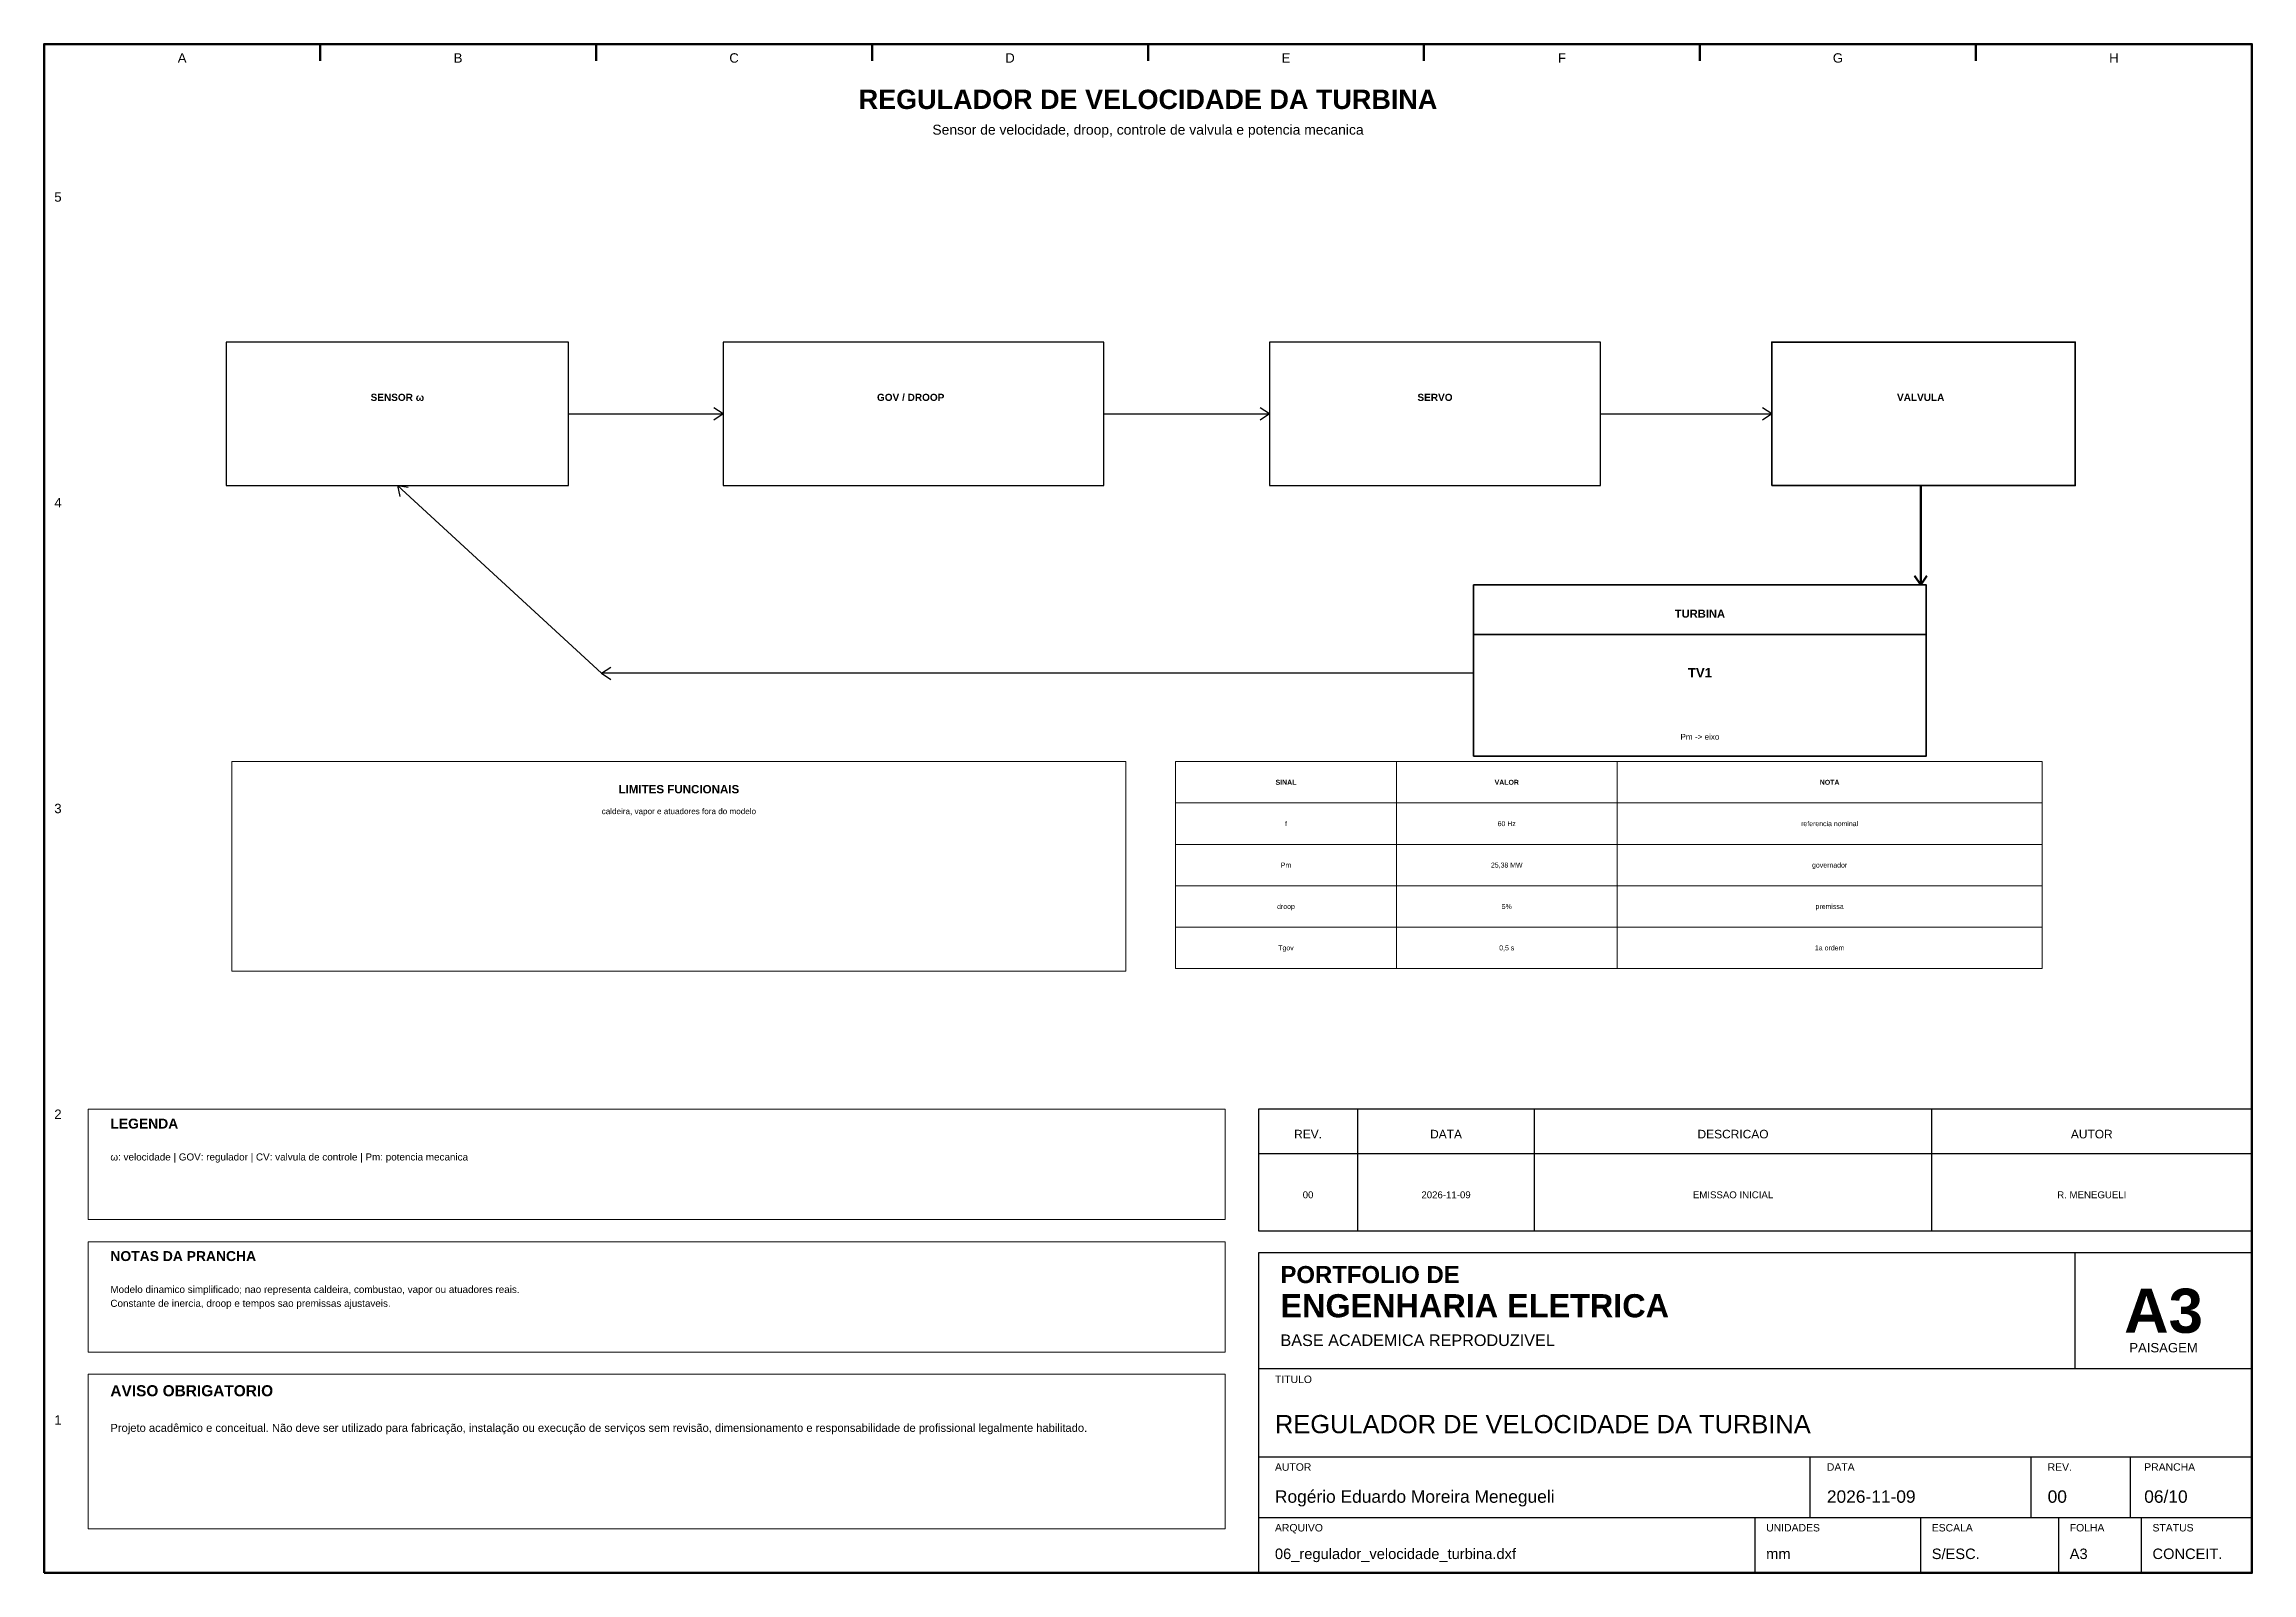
# Model space of a CAD drawing. Header units: millimetres. Extents: x 10 to 410, y 10 to 287.
import ezdxf
from ezdxf.enums import TextEntityAlignment as Align

# ---------------------------------------------------------------- set-up
doc = ezdxf.new("R2010")
doc.units = ezdxf.units.MM
for name, color, linetype, lineweight in [('00_MOLDURA', 7, 'CONTINUOUS', 50), ('01_CARIMBO', 7, 'CONTINUOUS', 25), ('02_TEXTO', 7, 'CONTINUOUS', 18), ('04_EQUIPAMENTOS', 250, 'CONTINUOUS', 35), ('05_POTENCIA', 1, 'CONTINUOUS', 50), ('06_COMANDO', 94, 'CONTINUOUS', 25), ('07_INSTRUMENTACAO', 202, 'CONTINUOUS', 25), ('11_ARQUITETURA', 8, 'CONTINUOUS', 18), ('12_LEGENDA', 7, 'CONTINUOUS', 18), ('13_NOTAS', 7, 'CONTINUOUS', 18)]:
    doc.layers.add(name, color=color, linetype=linetype, lineweight=lineweight)
doc.styles.add('PORTFOLIO_TEXTO', font='arial.ttf')
doc.styles.add('PORTFOLIO_TITULO', font='arialbd.ttf', dxfattribs={"width": 0.92})

# ---------------------------------------------------------------- blocks, each defined once
blk = doc.blocks.new('CARIMBO_A3')
at = {"layer": '01_CARIMBO'}
for p, q in [((148, 37), (148, 58)), ((0, 37), (180, 37)), ((0, 21), (180, 21)), ((100, 10), (100, 21)), ((140, 10), (140, 21)), ((158, 10), (158, 21)), ((0, 10), (180, 10)), ((90, 0), (90, 10)), ((120, 0), (120, 10)), ((145, 0), (145, 10)), ((160, 0), (160, 10))]:
    blk.add_line(p, q, dxfattribs=at)
blk.add_lwpolyline([(0, 0), (180, 0), (180, 58), (0, 58)], close=True, dxfattribs=at)
at = {"layer": '01_CARIMBO', "style": 'PORTFOLIO_TEXTO'}
for s, p in [('TITULO', (3, 34.4)), ('AUTOR', (3, 18.5)), ('DATA', (103, 18.5)), ('REV.', (143, 18.5)), ('PRANCHA', (160.5, 18.5)), ('ARQUIVO', (3, 7.5)), ('UNIDADES', (92, 7.5)), ('ESCALA', (122, 7.5)), ('FOLHA', (147, 7.5)), ('STATUS', (162, 7.5))]:
    blk.add_text(s, height=1.35, dxfattribs=at).set_placement(p)
at = {"layer": '02_TEXTO'}
for s, height, style, p in [('PORTFOLIO DE', 3.1, 'PORTFOLIO_TITULO', (4, 52.5)), ('ENGENHARIA ELETRICA', 4.2, 'PORTFOLIO_TITULO', (4, 46.3)), ('BASE ACADEMICA REPRODUZIVEL', 2.1, 'PORTFOLIO_TEXTO', (4, 41.1))]:
    blk.add_text(s, height=height, dxfattribs=dict(at, style=style)).set_placement(p)
for s, height, style, p in [('A3', 8, 'PORTFOLIO_TITULO', (164, 47.5)), ('PAISAGEM', 1.7, 'PORTFOLIO_TEXTO', (164, 40.8))]:
    blk.add_text(s, height=height, dxfattribs=dict(at, style=style)).set_placement(p, align=Align.MIDDLE_CENTER)
at = {"layer": '02_TEXTO', "style": 'PORTFOLIO_TEXTO'}
for tag, p, height in [('TITULO', (3, 25.3), 3.3), ('AUTOR', (3, 12.7), 2.25), ('DATA', (103, 12.7), 2.25), ('REVISAO', (143, 12.7), 2.25), ('PRANCHA', (160.5, 12.7), 2.25), ('ARQUIVO', (3, 2.5), 1.9), ('UNIDADES', (92, 2.5), 1.9), ('ESCALA', (122, 2.5), 1.9), ('FOLHA', (147, 2.5), 1.9), ('STATUS', (162, 2.5), 1.9)]:
    blk.add_attdef(tag, p, '', height=height, dxfattribs=at)

msp = doc.modelspace()

# ---------------------------------------------------------------- linework, layer by layer
at = {"layer": '00_MOLDURA'}
for p, q in [((60, 287), (60, 284)), ((110, 287), (110, 284)), ((160, 287), (160, 284)), ((210, 287), (210, 284)), ((260, 287), (260, 284)), ((310, 287), (310, 284)), ((360, 287), (360, 284))]:
    msp.add_line(p, q, dxfattribs=at)
msp.add_lwpolyline([(10, 10), (410, 10), (410, 287), (10, 287)], close=True, dxfattribs=at)
at = {"layer": '01_CARIMBO'}
for p, q in [((248, 72), (248, 94)), ((280, 72), (280, 94)), ((352, 72), (352, 94)), ((230, 86), (410, 86))]:
    msp.add_line(p, q, dxfattribs=at)
msp.add_lwpolyline([(230, 72), (410, 72), (410, 94), (230, 94)], close=True, dxfattribs=at)
at = {"layer": '04_EQUIPAMENTOS'}
msp.add_line((269, 180), (351, 180), dxfattribs=at)
for points in [[(323, 207), (378, 207), (378, 233), (323, 233)], [(269, 158), (351, 158), (351, 189), (269, 189)]]:
    msp.add_lwpolyline(points, close=True, dxfattribs=at)
at = {"layer": '05_POTENCIA'}
for p, q in [((350, 207), (350, 189)), ((350, 189), (348.88, 190.66)), ((350, 189), (351.12, 190.66))]:
    msp.add_line(p, q, dxfattribs=at)
at = {"layer": '06_COMANDO'}
for p, q in [((202, 220), (232, 220)), ((232, 220), (230.34, 221.12)), ((232, 220), (230.34, 218.88)), ((292, 220), (323, 220)), ((323, 220), (321.34, 221.12)), ((323, 220), (321.34, 218.88))]:
    msp.add_line(p, q, dxfattribs=at)
for points in [[(133, 207), (202, 207), (202, 233), (133, 233)], [(232, 207), (292, 207), (292, 233), (232, 233)]]:
    msp.add_lwpolyline(points, close=True, dxfattribs=at)
at = {"layer": '07_INSTRUMENTACAO'}
for p, q in [((105, 220), (133, 220)), ((133, 220), (131.34, 221.12)), ((133, 220), (131.34, 218.88)), ((111, 173), (74, 207)), ((74, 207), (74.47, 205.06)), ((74, 207), (75.98, 206.7)), ((111, 173), (112.66, 174.12)), ((269, 173), (111, 173)), ((111, 173), (112.66, 171.88))]:
    msp.add_line(p, q, dxfattribs=at)
msp.add_lwpolyline([(43, 207), (105, 207), (105, 233), (43, 233)], close=True, dxfattribs=at)
at = {"layer": '11_ARQUITETURA'}
msp.add_lwpolyline([(44, 119), (206, 119), (206, 157), (44, 157)], close=True, dxfattribs=at)
at = {"layer": '12_LEGENDA'}
for p, q in [((255, 157), (255, 119.5)), ((295, 157), (295, 119.5)), ((215, 149.5), (372, 149.5)), ((215, 142), (372, 142)), ((215, 134.5), (372, 134.5)), ((215, 127), (372, 127))]:
    msp.add_line(p, q, dxfattribs=at)
for points in [[(215, 119.5), (372, 119.5), (372, 157), (215, 157)], [(18, 74), (224, 74), (224, 94), (18, 94)]]:
    msp.add_lwpolyline(points, close=True, dxfattribs=at)
at = {"layer": '13_NOTAS'}
for points in [[(18, 50), (224, 50), (224, 70), (18, 70)], [(18, 18), (224, 18), (224, 46), (18, 46)]]:
    msp.add_lwpolyline(points, close=True, dxfattribs=at)

# ---------------------------------------------------------------- block references
at = {"layer": '01_CARIMBO'}
msp.add_blockref('CARIMBO_A3', (230, 10), dxfattribs=at).add_auto_attribs({'TITULO': 'REGULADOR DE VELOCIDADE DA TURBINA', 'AUTOR': 'Rogério Eduardo Moreira Menegueli', 'DATA': '2026-11-09', 'REVISAO': '00', 'PRANCHA': '06/10', 'ARQUIVO': '06_regulador_velocidade_turbina.dxf', 'UNIDADES': 'mm', 'ESCALA': 'S/ESC.', 'FOLHA': 'A3', 'STATUS': 'CONCEIT.'})

# ---------------------------------------------------------------- texts
at = {"layer": '00_MOLDURA', "style": 'PORTFOLIO_TEXTO'}
for s, p in [('A', (35, 284.5)), ('B', (85, 284.5)), ('C', (135, 284.5)), ('D', (185, 284.5)), ('E', (235, 284.5)), ('F', (285, 284.5)), ('G', (335, 284.5)), ('H', (385, 284.5)), ('5', (12.5, 259.3)), ('4', (12.5, 203.9)), ('3', (12.5, 148.5)), ('2', (12.5, 93.1)), ('1', (12.5, 37.7))]:
    msp.add_text(s, height=1.7, dxfattribs=at).set_placement(p, align=Align.MIDDLE_CENTER)
at = {"layer": '01_CARIMBO', "style": 'PORTFOLIO_TEXTO'}
for s, p in [('REV.', (239, 89.5)), ('DATA', (264, 89.5)), ('DESCRICAO', (316, 89.5)), ('AUTOR', (381, 89.5))]:
    msp.add_text(s, height=1.55, dxfattribs=at).set_placement(p, align=Align.MIDDLE_CENTER)
at = {"layer": '02_TEXTO'}
for s, height, style, p in [('REGULADOR DE VELOCIDADE DA TURBINA', 3.5, 'PORTFOLIO_TITULO', (210, 277)), ('Sensor de velocidade, droop, controle de valvula e potencia mecanica', 1.8, 'PORTFOLIO_TEXTO', (210, 271.5)), ('TV1', 1.7, 'PORTFOLIO_TITULO', (310, 173.1)), ('Pm -> eixo', 1.05, 'PORTFOLIO_TEXTO', (310, 161.5)), ('caldeira, vapor e atuadores fora do modelo', 1.05, 'PORTFOLIO_TEXTO', (125, 148)), ('00', 1.25, 'PORTFOLIO_TEXTO', (239, 78.5)), ('2026-11-09', 1.25, 'PORTFOLIO_TEXTO', (264, 78.5)), ('EMISSAO INICIAL', 1.25, 'PORTFOLIO_TEXTO', (316, 78.5)), ('R. MENEGUELI', 1.25, 'PORTFOLIO_TEXTO', (381, 78.5))]:
    msp.add_text(s, height=height, dxfattribs=dict(at, style=style)).set_placement(p, align=Align.MIDDLE_CENTER)
at = {"layer": '04_EQUIPAMENTOS', "style": 'PORTFOLIO_TITULO'}
for s, height, p in [('VALVULA', 1.3, (350, 223)), ('TURBINA', 1.45, (310, 183.8))]:
    msp.add_text(s, height=height, dxfattribs=at).set_placement(p, align=Align.MIDDLE_CENTER)
at = {"layer": '06_COMANDO', "style": 'PORTFOLIO_TITULO'}
for s, p in [('GOV / DROOP', (167, 223)), ('SERVO', (262, 223))]:
    msp.add_text(s, height=1.3, dxfattribs=at).set_placement(p, align=Align.MIDDLE_CENTER)
at = {"layer": '07_INSTRUMENTACAO', "style": 'PORTFOLIO_TITULO'}
msp.add_text('SENSOR ω', height=1.3, dxfattribs=at).set_placement((74, 223), align=Align.MIDDLE_CENTER)
at = {"layer": '11_ARQUITETURA', "style": 'PORTFOLIO_TITULO'}
msp.add_text('LIMITES FUNCIONAIS', height=1.5, dxfattribs=at).set_placement((125, 152), align=Align.MIDDLE_CENTER)
at = {"layer": '12_LEGENDA'}
for s, style, p in [('SINAL', 'PORTFOLIO_TITULO', (235, 153.25)), ('VALOR', 'PORTFOLIO_TITULO', (275, 153.25)), ('NOTA', 'PORTFOLIO_TITULO', (333.5, 153.25)), ('f', 'PORTFOLIO_TEXTO', (235, 145.75)), ('60 Hz', 'PORTFOLIO_TEXTO', (275, 145.75)), ('referencia nominal', 'PORTFOLIO_TEXTO', (333.5, 145.75)), ('Pm', 'PORTFOLIO_TEXTO', (235, 138.25)), ('25,38 MW', 'PORTFOLIO_TEXTO', (275, 138.25)), ('governador', 'PORTFOLIO_TEXTO', (333.5, 138.25)), ('droop', 'PORTFOLIO_TEXTO', (235, 130.75)), ('5%', 'PORTFOLIO_TEXTO', (275, 130.75)), ('premissa', 'PORTFOLIO_TEXTO', (333.5, 130.75)), ('Tgov', 'PORTFOLIO_TEXTO', (235, 123.25)), ('0,5 s', 'PORTFOLIO_TEXTO', (275, 123.25)), ('1a ordem', 'PORTFOLIO_TEXTO', (333.5, 123.25))]:
    msp.add_text(s, height=0.9, dxfattribs=dict(at, style=style)).set_placement(p, align=Align.MIDDLE_CENTER)
at = {"layer": '12_LEGENDA', "style": 'PORTFOLIO_TITULO'}
msp.add_text('LEGENDA', height=1.8, dxfattribs=at).set_placement((22, 90.5))
at = {"layer": '12_LEGENDA', "insert": (22, 86), "char_height": 1.28, "width": 198, "attachment_point": 1, "line_spacing_factor": 1.18, "style": 'PORTFOLIO_TEXTO'}
msp.add_mtext('ω: velocidade | GOV: regulador | CV: valvula de controle | Pm: potencia mecanica', dxfattribs=at)
at = {"layer": '13_NOTAS', "style": 'PORTFOLIO_TITULO'}
for s, height, p in [('NOTAS DA PRANCHA', 1.8, (22, 66.5)), ('AVISO OBRIGATORIO', 2, (22, 42))]:
    msp.add_text(s, height=height, dxfattribs=at).set_placement(p)
at = {"layer": '13_NOTAS', "width": 198, "attachment_point": 1, "line_spacing_factor": 1.18, "style": 'PORTFOLIO_TEXTO'}
for s, insert, char_height in [('Modelo dinamico simplificado; nao representa caldeira, combustao, vapor ou atuadores reais.\\PConstante de inercia, droop e tempos sao premissas ajustaveis.', (22, 62), 1.28), ('Projeto acadêmico e conceitual. Não deve ser utilizado para fabricação, instalação ou execução de serviços sem revisão, dimensionamento e responsabilidade de profissional legalmente habilitado.', (22, 37), 1.45)]:
    msp.add_mtext(s, dxfattribs=dict(at, insert=insert, char_height=char_height))

doc.saveas('drawing.dxf')
